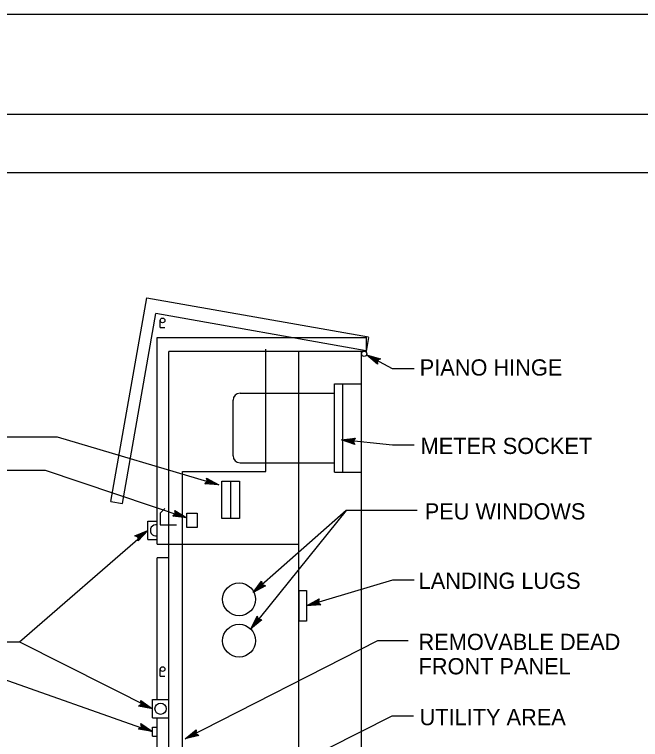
# Model space of a CAD drawing. Extents: x -893 to 867, y -474 to 712.
# Drawn here: x -466.6 to -197.2, y 399.6 to 712 of the extents above; entities that cross this region are included whole.
import ezdxf

# ---------------------------------------------------------------- set-up
doc = ezdxf.new("R2010")
doc.units = 0
for name, color, linetype in [('border_PLOTTING-ELEMENTS', 7, 'Continuous'), ('border_rw_22x34_Cut_Lines', 7, 'Continuous'), ('border_SHEET', 7, 'Continuous'), ('es_CELL-anno', 7, 'Continuous'), ('es_DETAIL', 7, 'Continuous')]:
    doc.layers.add(name, color=color, linetype=linetype)

msp = doc.modelspace()

# ---------------------------------------------------------------- linework, layer by layer
at = {"layer": 'border_PLOTTING-ELEMENTS'}
for points in [[(-893.46, -474.05), (866.55, -474.05), (866.55, 711.96), (-893.46, 711.96)], [(-863.46, 668.96), (836.55, 668.96), (836.55, -431.05), (-863.46, -431.05)]]:
    msp.add_lwpolyline(points, close=True, dxfattribs=at)
at = {"layer": 'border_rw_22x34_Cut_Lines'}
msp.add_lwpolyline([(-863.46, 668.96), (836.55, 668.96), (836.55, -431.05), (-863.46, -431.05)], close=True, dxfattribs=at)
at = {"layer": 'border_SHEET'}
msp.add_line((-813.46, 643.96), (811.55, 643.96), dxfattribs=at)
at = {"layer": 'es_CELL-anno'}
for p, q in [((-310.42, 561.31), (-315.07, 565.33)), ((-315.07, 565.33), (-315.07, 565.33)), ((-315.07, 565.33), (-309.16, 563.67)), ((-310.44, 561.73), (-313.86, 564.68)), ((-313.85, 564.67), (-309.53, 563.46)), ((-310.48, 562.16), (-312.64, 564.02)), ((-312.64, 564.02), (-309.85, 563.24)), ((-310.47, 562.54), (-311.42, 563.37)), ((-311.42, 563.37), (-310.23, 563.03)), ((-309.16, 563.67), (-310.49, 562.87)), ((-310.49, 562.87), (-310.42, 561.31)), ((-309.16, 563.67), (-309.16, 563.67)), ((-310.42, 561.31), (-310.42, 561.31)), ((-323.89, 498.31), (-364.93, 447.35)), ((-323.89, 498.31), (-363.94, 462.9)), ((-464.44, 441.73), (-409.22, 489.74)), ((-414.9, 487.39), (-409.22, 489.74)), ((-413.47, 486.75), (-414.9, 487.39)), ((-414.9, 487.39), (-414.9, 487.39)), ((-414.52, 487.22), (-410.35, 488.95)), ((-414.12, 487.06), (-411.48, 488.15)), ((-413.78, 486.88), (-412.61, 487.36)), ((-412.61, 487.36), (-413.45, 486.45)), ((-411.48, 488.15), (-413.43, 486.02)), ((-410.36, 488.94), (-413.38, 485.63)), ((-409.22, 489.74), (-413.36, 485.2)), ((-409.22, 489.74), (-409.22, 489.74)), ((-413.36, 485.2), (-413.47, 486.75)), ((-413.36, 485.2), (-413.36, 485.2)), ((-340.89, 457.22), (-335.53, 460.23)), ((-339.56, 457.63), (-335.65, 459.82)), ((-338.24, 458.02), (-335.72, 459.43)), ((-335.53, 460.23), (-335.91, 458.72)), ((-335.53, 460.23), (-335.53, 460.23)), ((-334.76, 457.67), (-340.89, 457.22)), ((-340.89, 457.22), (-340.89, 457.22)), ((-335.07, 457.95), (-339.57, 457.62)), ((-335.4, 458.23), (-338.24, 458.02)), ((-336.92, 458.42), (-335.84, 459.02)), ((-335.66, 458.51), (-336.92, 458.42)), ((-335.91, 458.72), (-334.76, 457.67)), ((-334.76, 457.67), (-334.76, 457.67)), ((-412.06, 414.87), (-412.29, 416.41)), ((-412.29, 416.41), (-412.29, 416.41)), ((-412.29, 416.41), (-407.25, 412.89)), ((-412.23, 416), (-408.53, 413.41)), ((-412.15, 415.58), (-409.81, 413.94)), ((-413.31, 413.94), (-412.06, 414.87)), ((-407.25, 412.89), (-413.31, 413.94)), ((-413.31, 413.94), (-413.31, 413.94)), ((-408.54, 413.41), (-412.95, 414.18)), ((-409.81, 413.94), (-412.66, 414.44)), ((-411.08, 414.47), (-412.3, 414.68)), ((-412.12, 415.19), (-411.08, 414.47)), ((-407.25, 412.89), (-407.25, 412.89))]:
    msp.add_line(p, q, dxfattribs=at)
for points in [[(-294.65, 559.29), (-303.91, 559.29), (-315.07, 565.33)], [(-505.45, 530.06), (-448.32, 530.06), (-378.69, 509.31)], [(-294.65, 526.48), (-303.91, 526.48), (-325.96, 528.69)], [(-481.29, 515.69), (-453.47, 515.69), (-392.51, 495.18)], [(-293.31, 498.31), (-323.89, 498.31)], [(-294.65, 468.24), (-303.91, 468.24), (-340.89, 457.22)], [(-511.38, 441.73), (-464.44, 441.73), (-407.25, 412.89)], [(-297.18, 442.15), (-310.33, 442.15), (-393.18, 399.92)], [(-514.77, 427.45), (-476.66, 427.45), (-407.55, 403.11)], [(-294.97, 409.63), (-304.22, 409.63), (-331.71, 395.78)]]:
    msp.add_lwpolyline(points, dxfattribs=at)
for points in [[(-320.21, 526.79), (-325.96, 528.69), (-319.95, 529.41), (-320.2, 529.08), (-324.6, 528.56), (-320.39, 527.16), (-320.56, 527.53), (-323.25, 528.42), (-320.44, 528.75), (-320.68, 528.43), (-321.9, 528.28), (-320.73, 527.9), (-320.87, 528.18), (-319.95, 529.41), (-320.87, 528.18)], [(-383.97, 512.26), (-378.69, 509.31), (-384.72, 509.74), (-384.42, 510.02), (-380, 509.7), (-383.87, 511.87), (-383.77, 511.47), (-381.3, 510.09), (-384.12, 510.29), (-383.82, 510.57), (-382.6, 510.48), (-383.67, 511.08), (-383.6, 510.77), (-384.72, 509.74), (-383.6, 510.77)], [(-397.69, 498.31), (-392.51, 495.18), (-398.53, 495.82), (-398.21, 496.09), (-393.81, 495.62), (-397.6, 497.92), (-397.51, 497.52), (-395.09, 496.05), (-397.9, 496.35), (-397.59, 496.62), (-396.38, 496.49), (-397.43, 497.12), (-397.36, 496.81), (-398.53, 495.82), (-397.36, 496.81)], [(-358.65, 465.82), (-363.94, 462.9), (-360.39, 467.79), (-360.31, 467.39), (-362.92, 463.81), (-359.03, 465.94), (-359.42, 466.07), (-361.9, 464.7), (-360.24, 466.99), (-360.16, 466.59), (-360.88, 465.6), (-359.81, 466.19), (-360.11, 466.29), (-360.39, 467.79), (-360.11, 466.29)], [(-358.65, 465.82), (-363.94, 462.9), (-360.39, 467.79), (-360.31, 467.39), (-362.92, 463.81), (-359.03, 465.94), (-359.42, 466.07), (-361.9, 464.7), (-360.24, 466.99), (-360.16, 466.59), (-360.88, 465.6), (-359.81, 466.19), (-360.11, 466.29), (-360.39, 467.79), (-360.11, 466.29)], [(-360.2, 451.13), (-364.93, 447.35), (-362.25, 452.77), (-362.11, 452.39), (-364.08, 448.42), (-360.6, 451.18), (-361.01, 451.24), (-363.23, 449.47), (-361.97, 452.01), (-361.83, 451.63), (-362.37, 450.53), (-361.41, 451.3), (-361.72, 451.34), (-362.25, 452.77), (-361.72, 451.34)], [(-412.21, 406.51), (-407.25, 403.03), (-413.21, 404.08), (-412.88, 404.32), (-408.52, 403.55), (-412.15, 406.11), (-412.09, 405.7), (-409.76, 404.07), (-412.56, 404.56), (-412.23, 404.81), (-411.02, 404.6), (-412.03, 405.3), (-411.98, 404.99), (-413.21, 404.08), (-411.98, 404.99)], [(-387.32, 401.42), (-393.18, 399.92), (-388.51, 403.76), (-388.54, 403.35), (-391.96, 400.54), (-387.66, 401.63), (-388.01, 401.85), (-390.76, 401.15), (-388.57, 402.95), (-388.6, 402.54), (-389.54, 401.76), (-388.35, 402.07), (-388.62, 402.24), (-388.51, 403.76), (-388.62, 402.24)]]:
    msp.add_lwpolyline(points, close=True, dxfattribs=at)
at = {"layer": 'es_DETAIL'}
for p, q in [((-425.11, 502.21), (-409.66, 589.86)), ((-409.66, 589.86), (-314.22, 573.03)), ((-420.19, 501.34), (-405.78, 583.08)), ((-315.26, 567.12), (-405.78, 583.08)), ((-403.9, 577.16), (-403.9, 580.16)), ((-403.9, 577.16), (-401.9, 577.16)), ((-405.28, 572.84), (-315.26, 572.84)), ((-405.28, 483.84), (-405.28, 572.84)), ((-315.26, 572.84), (-315.26, 566.84)), ((-314.22, 572.75), (-315.26, 566.84)), ((-315.26, 566.84), (-400.28, 566.84)), ((-400.28, 266.84), (-400.28, 566.84)), ((-358.53, 515.06), (-358.53, 567.75)), ((-344.28, 277.84), (-344.28, 566.84)), ((-317.28, 266.84), (-317.28, 566.84)), ((-328.91, 552.84), (-317.28, 552.84)), ((-328.91, 514.84), (-328.91, 552.84)), ((-325.28, 514.84), (-325.28, 552.84)), ((-369.58, 548.84), (-328.91, 548.84)), ((-372.58, 521.84), (-372.58, 545.84)), ((-369.58, 518.84), (-328.91, 518.84)), ((-394.28, 515.06), (-358.53, 515.06)), ((-394.28, 277.84), (-394.28, 515.06)), ((-328.91, 514.84), (-317.28, 514.84)), ((-373.61, 510.87), (-373.61, 494.87)), ((-425.11, 502.21), (-420.19, 501.34)), ((-401.91, 499.15), (-403.91, 497.15)), ((-403.91, 497.15), (-403.91, 492.09)), ((-409.22, 493.68), (-405.28, 493.68)), ((-409.22, 485.81), (-409.22, 493.68)), ((-403.91, 492.09), (-396.91, 492.09)), ((-409.22, 485.81), (-405.28, 485.81)), ((-405.28, 483.84), (-344.28, 483.84)), ((-400.28, 477.91), (-405.28, 477.91)), ((-405.28, 416.84), (-405.28, 477.91)), ((-403.9, 426.97), (-403.9, 429.96)), ((-403.9, 426.97), (-401.9, 426.97)), ((-407.25, 416.84), (-400.28, 416.84)), ((-407.25, 408.94), (-407.25, 416.84)), ((-407.25, 408.94), (-400.28, 408.94)), ((-405.28, 277.84), (-405.28, 408.94)), ((-407.25, 405), (-405.28, 405)), ((-407.25, 401.07), (-407.25, 405)), ((-407.25, 401.07), (-405.28, 401.07))]:
    msp.add_line(p, q, dxfattribs=at)
for points in [[(-377.46, 510.87), (-369.76, 510.87), (-369.76, 494.87), (-377.46, 494.87)], [(-392.49, 497.08), (-388.08, 497.08), (-388.08, 490.93), (-392.49, 490.93)], [(-344.1, 463.85), (-340.89, 463.85), (-340.89, 450.59), (-344.1, 450.59)]]:
    msp.add_lwpolyline(points, close=True, dxfattribs=at)
for centre, radius in [((-402.91, 580.16), 1), ((-316.13, 565.78), 1.15), ((-369.97, 460.02), 7.08), ((-369.97, 442.2), 7.08), ((-402.9, 429.96), 1), ((-403.77, 412.89), 2.42)]:
    msp.add_circle(centre, radius, dxfattribs=at)
for centre, radius, start, end in [((-369.58, 545.84), 3, 90, 180), ((-369.58, 521.84), 3, 180, 270), ((-405.74, 489.73), 2.42, 79.2081, 280.7919)]:
    msp.add_arc(centre, radius, start, end, dxfattribs=at)

# ---------------------------------------------------------------- texts
at = {"layer": 'es_CELL-anno'}
for s, p in [('PIANO HINGE', (-292.23, 556.4)), ('METER SOCKET', (-291.85, 522.63)), ('PEU WINDOWS', (-290.07, 494.41)), ('LANDING LUGS', (-292.69, 464.52)), ('REMOVABLE DEAD', (-292.74, 438.2)), ('FRONT PANEL', (-292.74, 427.7)), ('UTILITY AREA', (-292.29, 405.78))]:
    msp.add_text(s, height=7, dxfattribs=at).set_placement(p)

doc.saveas('drawing.dxf')
